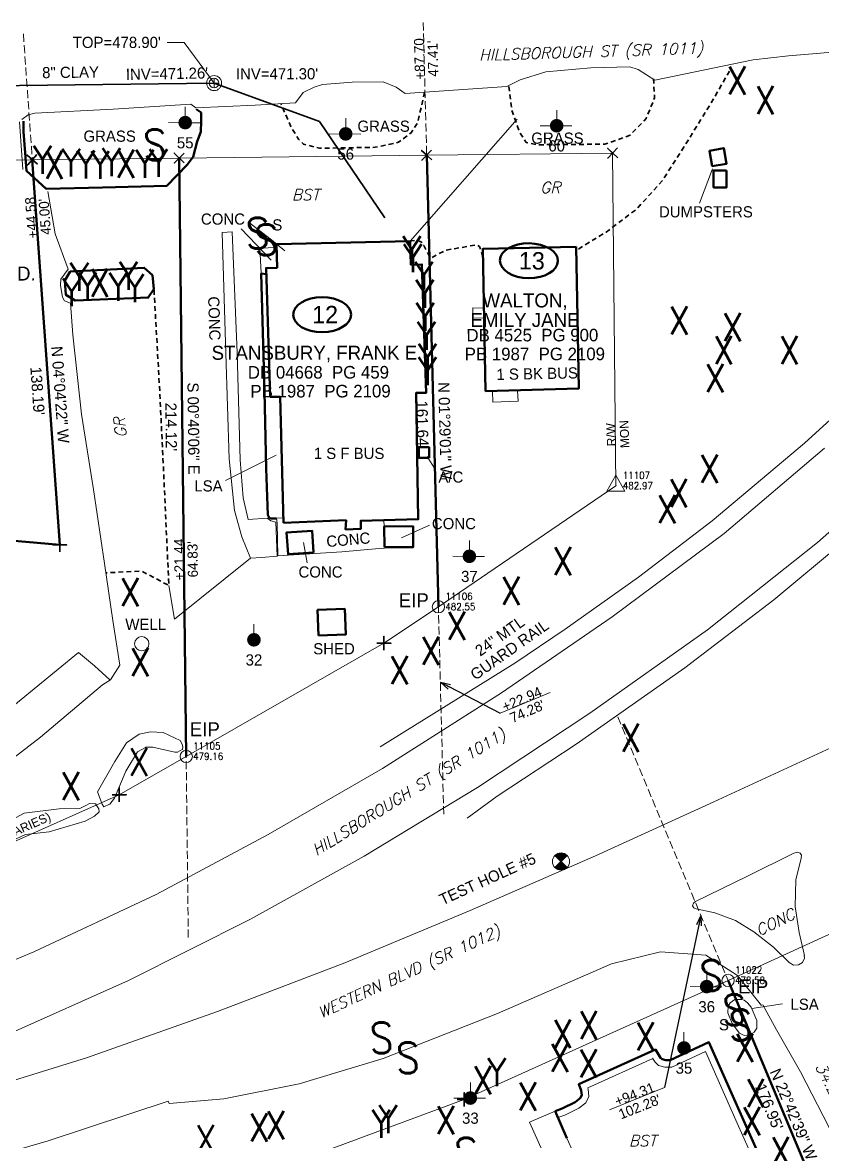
# Model space of a CAD drawing. Extents: x 2081991 to 2084654, y 739892 to 742657.
# Drawn here: x 2082990.1 to 2083276.4, y 740862.5 to 741263 of the extents above; entities that cross this region are included whole.
import ezdxf
from ezdxf.enums import TextEntityAlignment as Align

# ---------------------------------------------------------------- set-up
doc = ezdxf.new("R2010")
doc.units = 0
doc.header["$MEASUREMENT"] = 0
doc.linetypes.add('DGN Style 2', pattern=[2.872098, 1.723259, -1.148839])
doc.linetypes.add('DGN Style 3', pattern=[4.020938, 2.872099, -1.148839])
for name, color, linetype, lineweight in [('Exist Other Culture Area Outline', 30, 'Continuous', 13), ('Exist Other Culture Well CELL', 30, 'Continuous', 13), ('Exist Other Culture Well Text', 30, 'Continuous', 13), ('Exist Property Corner CELL', 6, 'Continuous', 30), ('Exist Property Deed Book Text', 6, 'Continuous', 40), ('Exist Property Iron Pin CELL', 6, 'Continuous', 13), ('Exist Property Iron Pin Cogo Elevation', 6, 'Continuous', 0), ('Exist Property Iron Pin Cogo Number', 6, 'Continuous', 0), ('Exist Property Iron Pin Text', 6, 'Continuous', 13), ('Exist Property Line', 6, 'Continuous', 40), ('Exist Property Line Text', 6, 'Continuous', 13), ('Exist Property Owner Text', 6, 'Continuous', 40), ('Exist Property Tie Line', 7, 'DGN Style 3', 13), ('Exist Right of Way Line', 6, 'Continuous', 13), ('Exist Right of Way Line Text', 6, 'Continuous', 13), ('Exist Right of Way Monument CELL', 6, 'Continuous', 13), ('Exist Right of Way Monument Cogo Elevation', 6, 'Continuous', 0), ('Exist Right of Way Monument Cogo Number', 6, 'Continuous', 0), ('Exist Right of Way Monument Text', 6, 'Continuous', 13), ('Exist Roads EOP', 2, 'Continuous', 13), ('Exist Roads Soil', 2, 'DGN Style 2', 30), ('Exist Structure Minor Paved Ditch or Gutter', 30, 'Continuous', 13), ('Exist Structure Minor Paved Ditch or Gutter Text', 30, 'Continuous', 13), ('Exist Utilities Power Joint Use Telephone CELL', 1, 'Continuous', 13), ('Exist Utilities Power Joint Use Telephone Text Tag Number', 1, 'Continuous', 13), ('Exist Utilities Power Pole CELL', 1, 'Continuous', 13), ('Exist Utilities Power Pole Text Tag Number', 1, 'Continuous', 13), ('Exist Utilities Sanitary Sewer Manhole CELL', 3, 'Continuous', 13), ('Exist Utilities Sanitary Sewer Manhole Top Elevation', 3, 'Continuous', 13), ('Exist Utilities Sanitary Sewer UG Line', 3, 'Continuous', 30), ('Exist Utilities Sanitary Sewer UG Line Invert Elevation', 3, 'Continuous', 13), ('Exist Utilities Sanitary Sewer UG Line Text', 3, 'Continuous', 13), ('Exist Utilities Water Test Hole SUE CELL', 5, 'Continuous', 13), ('Exist Utilities Water UG Line SUE', 5, 'Continuous', 13), ('Old_Level_11', 7, 'Continuous', 0), ('Old_Level_23', 7, 'Continuous', 0), ('Old_Level_26', 7, 'Continuous', 0), ('Old_Level_28', 7, 'Continuous', 0), ('Old_Level_28 (Construction)', 7, 'Continuous', 0), ('Old_Level_3', 7, 'Continuous', 0), ('Old_Level_31', 7, 'Continuous', 0), ('Old_Level_5', 7, 'Continuous', 0), ('Old_Level_7', 7, 'Continuous', 0), ('Old_Level_8', 7, 'Continuous', 0), ('Old_Level_9', 7, 'Continuous', 0)]:
    doc.layers.add(name, color=color, linetype=linetype, lineweight=lineweight)
doc.styles.add('Style-ITALICS', font='ITALICS.shx')
doc.styles.add('Style-STANDARD', font='STANDARD.shx')
doc.styles.add('Style-WORKING', font='WORKING.shx')
doc.dimstyles.get("Standard").update_dxf_attribs({"dimtxt": 0.18, "dimasz": 0.18, "dimexe": 0.18, "dimexo": 0.0625, "dimgap": 0.09, "dimtad": 0, "dimtih": 1, "dimtoh": 1, "dimdec": 4, "dimzin": 0, "dimdsep": 46, "dimtxsty": 'Standard', "dimcen": 0.09, "dimadec": 0, "dimazin": 0, "dimtfac": 1, "dimtdec": 4, "dimtofl": 0, "dimtmove": 0, "dimatfit": 3, "dimfxl": 1, "dimtolj": 1, "dimtzin": 0, "dimarcsym": 0})

# ---------------------------------------------------------------- blocks, each defined once
blk = doc.blocks.new('EXIST PROPERTY CORNER')
at = {"layer": 'Exist Property Corner CELL', "flags": 128}
blk.add_lwpolyline([(-0.05, 0), (0.05, 0), (0, 0), (0, 0.05), (0, -0.05)], dxfattribs=at)
at = {"layer": 'Exist Property Corner CELL'}
blk.add_point((0, 0), dxfattribs=at)
blk = doc.blocks.new('EXIST PROPERTY IRON PIN_1')
at = {"layer": 'Exist Property Iron Pin CELL'}
for radius in [0.0441, 0.00141]:
    blk.add_circle((0, 0), radius, dxfattribs=at)
blk = doc.blocks.new('EXIST RIGHT OF WAY MONUMENT_1')
at = {"layer": 'Exist Right of Way Monument CELL', "flags": 128}
blk.add_lwpolyline([(-0.064975, -0.037776), (0.000008, 0.075), (0.064958, -0.037797), (-0.064975, -0.037776)], close=True, dxfattribs=at)
at = {"layer": 'Exist Right of Way Monument CELL'}
blk.add_point((0, 0), dxfattribs=at)
blk = doc.blocks.new('EXIST OTHER CULTURE WELL')
at = {"color": 0, "linetype": 'ByBlock', "lineweight": -2}
blk.add_circle((0.000091, 0.000096), 0.051172, dxfattribs=at)
blk = doc.blocks.new('EXIST UTILITIES POWER JOINT USE TELEPHONE')
at = {"layer": 'Exist Utilities Power Joint Use Telephone CELL'}
h = blk.add_hatch(color=256, dxfattribs=at)
edge = h.paths.add_edge_path()
edge.add_arc((0.000024, 0.000125), 0.049003, 0, 360)
at = {"layer": 'Exist Utilities Power Joint Use Telephone CELL', "flags": 128}
blk.add_lwpolyline([(-0.11875, 0), (0.108, -0.00075), (0, -0.000393), (0, 0.1125)], dxfattribs=at)
at = {"layer": 'Exist Utilities Power Joint Use Telephone CELL'}
blk.add_point((0, 0), dxfattribs=at)
at = {"layer": 'Exist Utilities Power Joint Use Telephone Text Tag Number', "style": 'Style-WORKING'}
blk.add_attdef('pole number', text='', height=0.08, dxfattribs=at).set_placement((0, -0.144), align=Align.MIDDLE_CENTER)
blk = doc.blocks.new('EXIST UTILITIES POWER POLE')
at = {"layer": 'Exist Utilities Power Pole CELL'}
h = blk.add_hatch(color=256, dxfattribs=at)
edge = h.paths.add_edge_path()
edge.add_arc((0, 0), 0.049, 0, 360)
blk.add_line((0, 0), (0, 0.1125), dxfattribs=at)
blk.add_point((0, 0), dxfattribs=at)
at = {"layer": 'Exist Utilities Power Pole Text Tag Number', "style": 'Style-WORKING'}
blk.add_attdef('pole number', text='', height=0.08, dxfattribs=at).set_placement((0, -0.144), align=Align.MIDDLE_CENTER)
blk = doc.blocks.new('EXIST UTILITIES SANITARY SEWER MANHOLE')
at = {"color": 0, "linetype": 'ByBlock', "lineweight": -2, "flags": 128}
blk.add_lwpolyline([(0, 0.03425), (0, -0.03425), (0, 0), (0.03425, 0), (-0.03425, 0)], dxfattribs=at)
at = {"color": 0, "linetype": 'ByBlock', "lineweight": -2}
for radius in [0.05389, 0.03425]:
    blk.add_circle((0, 0), radius, dxfattribs=at)
blk = doc.blocks.new('TerminatorOpen_0.5')
at = {"color": 0, "linetype": 'ByBlock', "lineweight": -2}
for q in [(-1, 0.25), (-1, 0), (-1, -0.25)]:
    blk.add_line((0, 0), q, dxfattribs=at)
blk = doc.blocks.new('EXIST UTILITIES WATER TEST HOLE SUE')
at = {"linetype": 'ByBlock', "lineweight": -2}
for points in [[(0.0435, 0.0435, 0.415896), (-0.0438, 0.0433), (0.0001, 0), (0.0001, 0), (0.0435, 0.0435)], [(-0.0434, -0.0436, 0.415903), (0.0439, -0.0431), (0.0435, -0.0428), (0.0001, -0.0001)]]:
    blk.add_hatch(color=0, dxfattribs=at).paths.add_polyline_path(points)
at = {"color": 0, "linetype": 'ByBlock', "lineweight": -2, "flags": 128}
blk.add_lwpolyline([(-0.0434, -0.0436), (0.0435, 0.0435), (0.0001, -0.0001), (0.0435, -0.0428), (-0.044, 0.0435)], dxfattribs=at)
at = {"color": 0, "linetype": 'ByBlock', "lineweight": -2}
blk.add_circle((0, 0), 0.0615, dxfattribs=at)
blk = doc.blocks.new('EXIST PROPERTY CORNER_1')
at = {"layer": 'Exist Property Corner CELL', "flags": 128}
blk.add_lwpolyline([(-0.05, 0), (0.05, 0), (0, 0), (0, 0.05), (0, -0.05)], dxfattribs=at)
at = {"layer": 'Exist Property Corner CELL'}
blk.add_point((0, 0), dxfattribs=at)
blk = doc.blocks.new('Exist Property Owner Number Topo_26')
at = {"layer": 'Exist Property Owner Text', "color": 6}
blk.add_ellipse((0, 0), major_axis=(10.375, 0), ratio=0.6024096386, dxfattribs=at)
at = {"layer": 'Exist Property Owner Text', "color": 6, "style": 'Style-WORKING'}
blk.add_text('13', height=6.25, dxfattribs=at).set_placement((1.057644, 0), align=Align.MIDDLE_CENTER)
blk = doc.blocks.new('Exist Property Owner Number Topo_27')
at = {"layer": 'Exist Property Owner Text', "color": 6}
blk.add_ellipse((0, 0), major_axis=(10.375, 0), ratio=0.6024096386, dxfattribs=at)
at = {"layer": 'Exist Property Owner Text', "color": 6, "style": 'Style-WORKING'}
blk.add_text('12', height=6.25, dxfattribs=at).set_placement((1.057644, 0), align=Align.MIDDLE_CENTER)

msp = doc.modelspace()

# ---------------------------------------------------------------- linework, layer by layer
at = {"layer": 'Exist Other Culture Area Outline', "ltscale": 49.9999, "flags": 128}
for points in [[(2082907.312211, 740954.548163), (2082928.155423, 740970.421832), (2082980.930353, 741013.7093), (2083010.137217, 741037.532605)], [(2083010.137217, 741037.532605), (2083015.896202, 741032.764741), (2083021.349454, 741027.778351)]]:
    msp.add_lwpolyline(points, dxfattribs=at)
at = {"layer": 'Exist Property Line', "ltscale": 50}
for p, q in [((2083138.918, 741053.8906), (2083134.733274, 741215.472008)), ((2083003.460206, 741076.000344), (2082993.645242, 741213.843618)), ((2083046.195398, 741214.445435), (2083048.693, 741000.3399)), ((2082813.9118, 741092.9452), (2083003.460206, 741076.000344)), ((2083310.871914, 740756.977987), (2083242.554, 740920.2097))]:
    msp.add_line(p, q, dxfattribs=at)
at = {"layer": 'Exist Property Tie Line'}
for p, q in [((2083133.502936, 741262.978031), (2083134.730489, 741215.579528)), ((2082990.441695, 741258.834853), (2082993.63759, 741213.951082)), ((2083140.841216, 740979.63105), (2083138.918, 741053.8906)), ((2083203.066305, 741014.557489), (2083242.554, 740920.2097)), ((2083049.449208, 740935.514354), (2083048.693, 741000.3399))]:
    msp.add_line(p, q, dxfattribs=at)
at = {"layer": 'Exist Property Tie Line', "linetype": 'Continuous'}
for p, q in [((2083161.01633, 741015.841179), (2083178.907607, 741023.194988)), ((2083200.124031, 740873.847695), (2083219.851199, 740881.90842))]:
    msp.add_line(p, q, dxfattribs=at)
at = {"layer": 'Exist Right of Way Line', "ltscale": 50}
for p, q in [((2083134.731736, 741215.47199), (2083046.195391, 741214.445435)), ((2083201.257359, 741216.233858), (2083134.731721, 741215.47199)), ((2083202.406, 741097.1769), (2083201.257165, 741216.233856)), ((2083046.195376, 741214.445435), (2082982.039, 741213.7107)), ((2083138.918, 741053.8906), (2083202.406, 741097.1769)), ((2083119.430683, 741040.845784), (2083138.918, 741053.8906)), ((2083048.693, 741000.3399), (2083119.430683, 741040.845784)), ((2083024.729108, 740986.655344), (2083048.693, 741000.3399)), ((2082942.048884, 740949.708164), (2083024.729108, 740986.655344))]:
    msp.add_line(p, q, dxfattribs=at)
at = {"layer": 'Exist Right of Way Line', "ltscale": 50, "flags": 128}
for points in [[(2083242.554, 740920.2097), (2083650.022, 741106.4458)], [(2083038.731, 740837.0748), (2083148.162711, 740877.568223), (2083242.554, 740920.2097)]]:
    msp.add_lwpolyline(points, dxfattribs=at)
at = {"layer": 'Exist Roads EOP', "ltscale": 50, "flags": 128}
for points in [[(2083311.111715, 741254.906958), (2083264.204025, 741250.976072), (2083251.534158, 741249.612145), (2083216.321485, 741242.313965), (2083210.445628, 741246.097146), (2083207.450435, 741247.132135), (2083193.424958, 741246.769981), (2083177.371681, 741245.297549), (2083168.232878, 741242.375943), (2083163.388886, 741240.009865), (2083127.024303, 741237.481931), (2083123.816848, 741239.821818), (2083119.134965, 741241.668621), (2083108.07662, 741241.619629), (2083097.505472, 741240.740567), (2083094.537513, 741239.745392), (2083090.593509, 741237.832226), (2083087.84871, 741234.225866), (2083073.316384, 741233.379012), (2083052.090105, 741232.418361), (2083050.385087, 741233.707337), (2083022.610786, 741231.976957), (2082994.502794, 741230.498249), (2082992.213383, 741229.929305), (2082989.849722, 741228.179011)], [(2082763.977029, 740857.150574), (2082812.765914, 740868.663235), (2082857.880844, 740881.17814), (2082900.807581, 740894.284999), (2082947.917056, 740911.159852), (2082994.233523, 740930.408132), (2083037.917227, 740950.971283), (2083078.063729, 740972.446113), (2083118.867972, 740996.067803), (2083161.508807, 741023.086131), (2083201.147855, 741050.282477), (2083241.182641, 741080.149471), (2083277.109969, 741110.647363)], [(2083312.147119, 741110.094788), (2083274.527293, 741076.877815), (2083235.228177, 741045.678196), (2083193.065969, 741015.768309), (2083152.918664, 740989.229777), (2083112.348337, 740964.62495), (2083071.731189, 740942.173741), (2083028.025618, 740920.213385), (2082984.309145, 740900.611257), (2082939.178884, 740882.80403), (2082922.208736, 740876.38375), (2082919.530492, 740873.579906), (2082918.688542, 740870.105472), (2082919.893734, 740867.963466), (2082922.706283, 740866.82736), (2082966.3456, 740878.073331), (2083013.069415, 740892.4794), (2083059.904599, 740909.047547), (2083105.436825, 740926.537377), (2083150.317422, 740945.23864), (2083195.129415, 740964.783434), (2083237.514512, 740984.122604), (2083279.359075, 741003.458723)], [(2083269.849351, 740929.161642), (2083267.975453, 740937.395092), (2083266.538252, 740946.70269), (2083266.843377, 740956.183201), (2083268.647739, 740963.958837), (2083268.779671, 740965.022666), (2083268.325202, 740965.678164), (2083267.360346, 740966.074243), (2083266.029198, 740965.717113), (2083249.530315, 740957.538843), (2083230.889425, 740948.433253), (2083230.158124, 740947.829977), (2083229.853454, 740946.944419), (2083230.358555, 740946.141926), (2083231.154833, 740945.849112), (2083237.879531, 740944.374721), (2083245.212706, 740941.626249), (2083251.805364, 740937.61522), (2083258.758827, 740932.151512), (2083264.440998, 740926.602124), (2083265.938956, 740925.692608), (2083267.760028, 740925.739597), (2083269.145912, 740926.650646), (2083269.864035, 740928.129003), (2083269.78054, 740929.190858)], [(2083254.486323, 740911.257608), (2083245.900104, 740921.966977), (2083234.657253, 740929.272878), (2083218.394528, 740930.399637), (2083200.880682, 740926.112657), (2083160.088911, 740908.376753), (2083119.126689, 740892.211178), (2083089.076829, 740883.226503), (2083062.170094, 740877.867568), (2083042.597446, 740876.220892), (2083042.202358, 740877.059315), (2082999.347435, 740862.792371), (2082954.15816, 740849.740146)]]:
    msp.add_lwpolyline(points, dxfattribs=at)
at = {"layer": 'Exist Roads EOP', "ltscale": 49.9999, "flags": 128}
msp.add_lwpolyline([(2083042.49989, 741061.505939), (2083044.565223, 741049.400913), (2083071.739641, 741071.240671)], dxfattribs=at)
at = {"layer": 'Exist Roads Soil', "flags": 128}
msp.add_lwpolyline([(2083037.197256, 741167.236631), (2083039.29943, 741129.664912), (2083040.799416, 741098.316447), (2083042.49989, 741061.505939), (2083032.790678, 741066.6531), (2083020.192958, 741066.067068)], dxfattribs=at)
at = {"layer": 'Exist Structure Minor Paved Ditch or Gutter', "ltscale": 50, "flags": 128}
msp.add_lwpolyline([(2083061.530179, 741187.848926), (2083062.919143, 741144.527652), (2083064.082569, 741106.867002), (2083065.930434, 741088.352913), (2083068.637834, 741078.929851), (2083071.739641, 741071.240671), (2083075.642581, 741071.538477), (2083081.224141, 741071.954408), (2083080.738706, 741084.115004), (2083079.029241, 741084.696328), (2083077.621111, 741085.594297), (2083070.890325, 741085.063651), (2083069.112614, 741092.916509), (2083068.047509, 741106.437272), (2083066.907486, 741144.752365), (2083065.127963, 741188.026377), (2083061.530179, 741187.848926)], dxfattribs=at)
at = {"layer": 'Exist Structure Minor Paved Ditch or Gutter', "ltscale": 49.9999, "flags": 128}
for points in [[(2083079.142485, 741177.908349), (2083068.339198, 741189.143768)], [(2083080.871011, 741108.119113), (2083062.721488, 741099.044352)]]:
    msp.add_lwpolyline(points, dxfattribs=at)
at = {"layer": 'Exist Utilities Sanitary Sewer Manhole Top Elevation', "ltscale": 50, "flags": 128}
msp.add_lwpolyline([(2083058.6699, 741241.2664), (2083047.9344, 741255.8168), (2083041.9344, 741255.8168)], dxfattribs=at)
at = {"layer": 'Exist Utilities Sanitary Sewer UG Line', "ltscale": 50, "flags": 128}
for points in [[(2082035.3782, 740911.5738), (2082420.0374, 740844.2207), (2082531.6725, 740856.144), (2082725.7284, 741044.1176), (2082929.3546, 741239.704), (2083058.6699, 741241.2664)], [(2083058.6699, 741241.2664), (2083096.385537, 741227.523683), (2083119.799529, 741193.060391)]]:
    msp.add_lwpolyline(points, dxfattribs=at)
at = {"layer": 'Old_Level_11', "color": 3, "linetype": 'Continuous', "lineweight": 13, "ltscale": 49.9999, "flags": 128}
msp.add_lwpolyline([(2083016.935528, 740987.724787), (2083023.192015, 740998.519515), (2083027.386507, 741005.224252), (2083031.898748, 741008.320746), (2083035.88999, 741009.137494), (2083040.486981, 741008.873494), (2083046.496469, 741006.08825), (2083047.263467, 741004.719503), (2083047.459717, 741003.693755), (2083047.350467, 741002.875006), (2083047.278467, 741002.834756), (2083045.549471, 741001.866008), (2083044.627222, 741001.822509), (2083036.704238, 741003.630255), (2083034.225743, 741003.661255), (2083034.081743, 741003.580505), (2083031.272249, 741002.006008), (2083027.127007, 740995.045022), (2083023.031516, 740985.461291), (2083021.395019, 740983.313796), (2083021.251019, 740983.233046), (2083019.225273, 740982.287298), (2083018.588024, 740983.255296), (2083016.935528, 740987.724787)], close=True, dxfattribs=at)
msp.add_lwpolyline([(2082978.096105, 740973.249566), (2082990.75208, 740980.057302), (2083003.210305, 740981.643049), (2083010.67754, 740981.662299), (2083012.766536, 740982.833047), (2083014.103533, 740983.487545), (2083016.253529, 740983.367045), (2083017.406777, 740981.646799), (2083017.531027, 740980.580551), (2083015.90903, 740978.914304), (2083012.514537, 740977.201558), (2082999.679312, 740973.416815), (2082991.220829, 740972.463567), (2082986.120589, 740970.078822)], dxfattribs=at)
at = {"layer": 'Old_Level_28', "color": 30, "linetype": 'Continuous', "lineweight": 13, "ltscale": 49.9999, "flags": 128}
for points in [[(2083237.035685, 741210.617026), (2083232.341416, 741198.329679)], [(2083134.961542, 741107.623297), (2083137.868286, 741102.895806)], [(2083125.67331, 741078.596105), (2083135.76879, 741083.035596)], [(2083090.64513, 741076.912358), (2083092.021878, 741069.564373)], [(2083251.078228, 740910.198015), (2083262.002762, 740911.878712)]]:
    msp.add_lwpolyline(points, dxfattribs=at)
at = {"layer": 'Old_Level_3', "color": 2, "linetype": 'Continuous', "lineweight": 13, "ltscale": 49.9999}
for p, q in [((2083128.844804, 741184.707893), (2083167.132477, 741228.320056)), ((2083018.751774, 741025.97796), (2083021.593268, 741027.724957)), ((2083187.091187, 740858.794545), (2083184.917442, 740863.707535))]:
    msp.add_line(p, q, dxfattribs=at)
at = {"layer": 'Old_Level_3', "color": 2, "linetype": 'Continuous', "lineweight": 40, "ltscale": 49.9999}
msp.add_line((2083184.917442, 740863.707535), (2083180.6597, 740873.462015), dxfattribs=at)
at = {"layer": 'Old_Level_3', "color": 2, "linetype": 'DGN Style 2', "lineweight": 30, "flags": 128}
for points in [[(2083215.89688, 741242.808777), (2083216.261879, 741235.92404), (2083213.208885, 741228.533805), (2083207.535897, 741222.609817), (2083198.444165, 741219.408323), (2083174.422963, 741219.200074), (2083170.353471, 741220.043322), (2083168.046976, 741223.483815), (2083165.226231, 741231.558299), (2083164.028655, 741240.322364)], [(2083243.125075, 741245.571521), (2083237.421337, 741235.664791), (2083228.148355, 741220.624071), (2083219.025124, 741206.32985), (2083209.854642, 741196.17412), (2083198.928414, 741187.969136), (2083189.116933, 741181.997898), (2083188.612684, 741181.715149)], [(2083133.973485, 741237.965013), (2083131.499549, 741227.047308), (2083129.010554, 741223.380815), (2083124.691562, 741220.108572), (2083116.348579, 741218.273326), (2083096.362369, 741217.959326), (2083090.63838, 741219.390073), (2083088.891384, 741221.15632), (2083086.163639, 741225.686061), (2083082.576659, 741233.918643)], [(2083154.863502, 741179.118654), (2083153.662754, 741182.766147), (2083152.898756, 741183.284646), (2083152.561507, 741183.379645), (2083141.524279, 741181.454399), (2083136.184539, 741178.651655), (2083135.65979, 741179.588153), (2083134.771792, 741181.1729), (2083133.681794, 741183.117896), (2083132.730546, 741184.478143), (2083131.453549, 741184.898392), (2083131.116299, 741184.993392), (2083129.312303, 741184.834392)]]:
    msp.add_lwpolyline(points, dxfattribs=at)
at = {"layer": 'Old_Level_3', "color": 2, "linetype": 'Continuous', "lineweight": 40, "ltscale": 49.9999, "flags": 128}
for points in [[(2082990.484331, 741227.602557), (2082990.503331, 741223.798315), (2082991.132579, 741216.28683), (2082991.573829, 741209.843592), (2082998.569315, 741203.434355), (2083018.717274, 741203.926104), (2083041.724228, 741204.552353), (2083049.007214, 741211.978588), (2083051.184459, 741214.900582), (2083052.576707, 741220.375821), (2083053.971204, 741223.857064), (2083054.066704, 741227.666557), (2083054.035454, 741230.759551)], [(2083054.035454, 741230.759551), (2083052.235707, 741231.981298)], [(2083035.280491, 741164.573183), (2083008.936794, 741163.441935), (2083005.5843, 741165.538931), (2083005.268801, 741170.663171), (2083007.190297, 741173.822165), (2083033.669494, 741175.218662), (2083036.606988, 741172.510417), (2083037.066488, 741167.467177), (2083035.136491, 741164.492433), (2083035.136491, 741164.492433)], [(2083283.685744, 740790.199932), (2083274.617512, 740811.19689), (2083265.076782, 740832.023598), (2083258.266795, 740847.470567), (2083248.081315, 740870.208022), (2083235.73159, 740898.074716), (2083221.875618, 740891.635479), (2083220.267371, 740891.633729), (2083218.954624, 740892.033728), (2083218.375125, 740892.560977), (2083217.693126, 740893.693475), (2083216.555879, 740895.469971), (2083189.154433, 740883.049746), (2083190.057182, 740880.763251), (2083190.187431, 740879.179504), (2083189.650182, 740878.026506), (2083187.850686, 740876.592259), (2083183.150945, 740874.337263), (2083180.6597, 740873.462015)]]:
    msp.add_lwpolyline(points, dxfattribs=at)
at = {"layer": 'Old_Level_3', "color": 2, "linetype": 'Continuous', "lineweight": 13, "ltscale": 49.9999, "flags": 128}
for points in [[(2082989.093833, 741227.438307), (2082990.267331, 741210.394591), (2082990.274331, 741210.382341)], [(2082999.183313, 741202.422607), (2083001.830808, 741187.320388), (2083006.446049, 741174.646163)], [(2083007.362547, 741162.551187), (2083005.193801, 741163.380685), (2083004.467303, 741164.677433), (2083003.712804, 741168.820925), (2083003.843054, 741171.14292), (2083006.446049, 741174.646163)], [(2083007.389797, 741162.551437), (2083007.362547, 741162.551187)], [(2083021.593268, 741027.724957), (2083024.966512, 741033.022946), (2083022.478017, 741048.950914), (2083019.443273, 741069.400623), (2083015.536781, 741095.798321), (2083011.194789, 741122.804267), (2083008.155045, 741151.20221), (2083007.362547, 741162.551187)], [(2083018.751774, 741025.97796), (2082996.531569, 741007.244498), (2082978.695854, 740993.463775)], [(2083254.87572, 740911.527006), (2083254.936302, 740911.439439), (2083259.885792, 740902.522457), (2083268.466525, 740887.547237), (2083276.589508, 740871.700019), (2083285.91199, 740853.543305), (2083296.214719, 740833.806095), (2083306.679948, 740814.538633), (2083314.537433, 740800.009912), (2083316.563179, 740795.465671), (2083316.360429, 740793.884924)], [(2083281.390499, 740789.208934), (2083272.333267, 740810.180642), (2083262.796536, 740830.9986), (2083255.9823, 740846.455319), (2083245.79782, 740869.190524), (2083234.477093, 740894.734973), (2083222.429367, 740889.135984), (2083219.896372, 740889.133234), (2083217.688126, 740889.806233), (2083216.422129, 740890.95798), (2083215.569131, 740892.374477), (2083215.61713, 740892.299728), (2083192.353427, 740881.754999), (2083192.518427, 740881.336999), (2083192.733426, 740878.724255), (2083191.667928, 740876.437759), (2083189.187433, 740874.460763), (2083184.108943, 740872.024018), (2083181.672948, 740871.16802)]]:
    msp.add_lwpolyline(points, dxfattribs=at)
at = {"layer": 'Old_Level_5', "color": 30, "linetype": 'Continuous', "lineweight": 40, "flags": 128}
msp.add_lwpolyline([(2083080.83065, 741085.530591), (2083078.873904, 741085.475341), (2083078.375155, 741085.85859), (2083078.092655, 741086.362839), (2083077.931156, 741086.650839), (2083077.292407, 741103.331556), (2083076.693908, 741130.9205), (2083075.480661, 741173.120916), (2083077.302157, 741172.911166)], dxfattribs=at)
at = {"layer": 'Old_Level_7', "color": 30, "linetype": 'Continuous', "lineweight": 13, "ltscale": 49.9999, "flags": 128}
for points in [[(2083418.599224, 741215.222332), (2083404.972252, 741197.647367), (2083394.045524, 741180.827901), (2083388.767534, 741174.367913), (2083355.76635, 741142.717727), (2083313.746434, 741103.174056), (2083283.884994, 741077.069608), (2083258.872294, 741056.33265), (2083227.110857, 741032.098198), (2083188.214685, 741004.717253), (2083159.921742, 740986.11804), (2083149.162513, 740978.290306)], [(2083118.125325, 741003.778755), (2083166.292229, 741033.703945), (2083184.278193, 741045.86517), (2083210.501891, 741064.440883), (2083236.872088, 741084.613343), (2083269.943772, 741112.421787), (2083296.531969, 741136.597489), (2083329.302903, 741167.645177), (2083353.248605, 741190.624131), (2083366.447579, 741202.374607), (2083377.955056, 741213.934584)]]:
    msp.add_lwpolyline(points, dxfattribs=at)
at = {"layer": 'Old_Level_8', "color": 30, "linetype": 'Continuous', "lineweight": 13, "ltscale": 49.9999}
msp.add_line((2083119.458823, 741084.892092), (2083119.549073, 741082.612847), dxfattribs=at)
at = {"layer": 'Old_Level_8', "color": 30, "linetype": 'Continuous', "lineweight": 40, "flags": 128}
for points in [[(2083236.880338, 741211.498089), (2083235.88959, 741217.068078), (2083241.01133, 741217.977826), (2083242.002078, 741212.407837), (2083236.880338, 741211.498089)], [(2083241.979078, 741210.000842), (2083237.388837, 741210.029842), (2083237.349337, 741203.904354), (2083241.939578, 741203.875354), (2083241.979078, 741210.000842)], [(2083083.515645, 741083.890844), (2083082.280897, 741129.034504), (2083078.750154, 741129.051504), (2083077.268907, 741175.054412), (2083081.225649, 741175.218662), (2083081.0359, 741183.622145), (2083128.844804, 741184.707893), (2083129.104303, 741176.28491), (2083133.042796, 741176.378659), (2083134.499043, 741130.420251), (2083131.01305, 741130.462001), (2083131.726048, 741085.202092), (2083111.120089, 741084.689093), (2083111.120589, 741081.755349), (2083105.6961, 741081.591099), (2083105.8836, 741084.820093), (2083083.515645, 741083.890844)], [(2083188.188435, 741182.631397), (2083189.135933, 741131.952248), (2083155.82925, 741131.08425), (2083154.801002, 741181.907648), (2083188.188435, 741182.631397)], [(2083135.59629, 741107.233298), (2083131.924048, 741107.219798), (2083131.909048, 741110.94154), (2083135.58129, 741110.95504), (2083135.59629, 741107.233298)], [(2083119.604322, 741075.165862), (2083119.545073, 741082.628347), (2083129.859302, 741082.710847), (2083129.918552, 741075.248362), (2083119.604322, 741075.165862)], [(2083094.257873, 741073.268116), (2083085.154391, 741072.660117), (2083084.638892, 741080.467601), (2083093.742374, 741081.0756), (2083094.257873, 741073.268116)], [(2083096.02712, 741043.590175), (2083095.70037, 741052.776407), (2083105.448351, 741053.129156), (2083105.7751, 741043.942924), (2083096.02712, 741043.590175)]]:
    msp.add_lwpolyline(points, close=True, dxfattribs=at)
at = {"layer": 'Old_Level_8', "color": 30, "linetype": 'Continuous', "lineweight": 13, "flags": 128}
for points in [[(2083071.355419, 741191.25263), (2083076.169409, 741187.560887), (2083079.258153, 741185.173892), (2083083.952394, 741181.27315)], [(2083248.915564, 740904.256454), (2083246.625818, 740909.694193)]]:
    msp.add_lwpolyline(points, dxfattribs=at)
at = {"layer": 'Old_Level_8', "color": 30, "linetype": 'Continuous', "lineweight": 13, "ltscale": 49.9999, "flags": 128}
for points in [[(2083075.471661, 741173.311916), (2083075.054162, 741182.165148), (2083080.9564, 741182.443397)], [(2083155.307751, 741157.162698), (2083151.277759, 741157.291698), (2083151.256509, 741160.87694), (2083155.235001, 741160.750941)], [(2083167.264477, 741131.18625), (2083167.508477, 741127.482257), (2083158.430495, 741127.128008), (2083158.253995, 741130.8735)], [(2083081.230149, 741083.783595), (2083081.03065, 741085.639841), (2083083.472145, 741085.715341)], [(2083081.230149, 741083.783595), (2083081.481149, 741072.166618), (2083104.411103, 741073.562115), (2083117.757076, 741074.745863), (2083125.196311, 741075.207862)], [(2083248.365565, 740913.177436), (2083249.520063, 740912.215188), (2083250.83331, 740910.631941), (2083252.795806, 740905.8627), (2083252.834056, 740903.091706), (2083251.920808, 740901.680709), (2083250.248061, 740900.696211), (2083248.299815, 740900.456461), (2083246.632568, 740901.32046), (2083244.065074, 740904.804203), (2083242.499077, 740908.612195), (2083242.606576, 740911.03894), (2083243.292075, 740912.180438), (2083245.028072, 740913.389685), (2083247.506567, 740913.358685), (2083248.368065, 740913.175186)], [(2083180.6597, 740873.462015), (2083171.535969, 740869.468773), (2083181.887198, 740846.351069)]]:
    msp.add_lwpolyline(points, dxfattribs=at)

# ---------------------------------------------------------------- block references
at = {"layer": 'Exist Other Culture Well CELL', "xscale": 49.9999, "yscale": 49.9999, "zscale": 49.9999}
msp.add_blockref('EXIST OTHER CULTURE WELL', (2083032.792381, 741040.662031), dxfattribs=at)
at = {"layer": 'Exist Property Corner CELL', "xscale": 50, "yscale": 50, "zscale": 50}
for p, rotation in [((2083134.733274, 741215.472008), 136.483652), ((2083201.257359, 741216.233858), 136.483652), ((2082993.645242, 741213.843618), 139.072908), ((2083046.195398, 741214.445435), 135.668446)]:
    msp.add_blockref('EXIST PROPERTY CORNER_1', p, dxfattribs=dict(at, rotation=rotation))
for p in [(2083003.460206, 741076.000344), (2083119.430683, 741040.845784), (2083024.729108, 740986.655344), (2083148.162711, 740877.568223)]:
    msp.add_blockref('EXIST PROPERTY CORNER', p, dxfattribs=at)
at = {"layer": 'Exist Property Iron Pin CELL', "xscale": 50, "yscale": 50, "zscale": 50}
for p in [(2083138.918, 741053.8906), (2083048.693, 741000.3399), (2083242.554, 740920.2097)]:
    msp.add_blockref('EXIST PROPERTY IRON PIN_1', p, dxfattribs=at)
at = {"layer": 'Exist Property Owner Text', "color": 6}
for name, p, rotation in [('Exist Property Owner Number Topo_26', (2083171.300269, 741177.697858), 359.395897), ('Exist Property Owner Number Topo_27', (2083097.326392, 741158.410499), 0.17582)]:
    msp.add_blockref(name, p, dxfattribs=dict(at, rotation=rotation))
at = {"layer": 'Exist Right of Way Monument CELL', "xscale": 50, "yscale": 50, "zscale": 50}
msp.add_blockref('EXIST RIGHT OF WAY MONUMENT_1', (2083202.406, 741097.1769), dxfattribs=at)
at = {"layer": 'Exist Utilities Power Joint Use Telephone CELL', "xscale": 50, "yscale": 50}
for p, values in [((2083048.3425, 741227.1102), {'pole number': '55'}), ((2083181.2373, 741225.9906), {'pole number': '60'}), ((2083105.7563, 741223.0803), {'pole number': '56'}), ((2083150.0118, 741071.9418), {'pole number': '37'}), ((2083234.9077, 740917.984), {'pole number': '36'}), ((2083150.3568, 740878.1131), {'pole number': '33'})]:
    msp.add_blockref('EXIST UTILITIES POWER JOINT USE TELEPHONE', p, dxfattribs=at).add_auto_attribs(values)
at = {"layer": 'Exist Utilities Power Pole CELL', "xscale": 50, "yscale": 50}
for p, values in [((2083072.9328, 741042.0656), {'pole number': '32'}), ((2083226.7769, 740896.0304), {'pole number': '35'})]:
    msp.add_blockref('EXIST UTILITIES POWER POLE', p, dxfattribs=at).add_auto_attribs(values)
at = {"layer": 'Exist Utilities Sanitary Sewer Manhole CELL', "xscale": 50, "yscale": 50, "zscale": 50}
msp.add_blockref('EXIST UTILITIES SANITARY SEWER MANHOLE', (2083058.6699, 741241.2664), dxfattribs=at)
at = {"layer": 'Exist Utilities Water Test Hole SUE CELL', "xscale": 50, "yscale": 50, "zscale": 50}
msp.add_blockref('EXIST UTILITIES WATER TEST HOLE SUE', (2083182.8059, 740962.7412), dxfattribs=at)

# ---------------------------------------------------------------- texts
at = {"layer": 'Exist Other Culture Well Text', "style": 'Style-WORKING'}
msp.add_text('WELL', height=3.999992, dxfattribs=at).set_placement((2083034.207845, 741047.58611), align=Align.MIDDLE_CENTER)
at = {"layer": 'Exist Property Deed Book Text', "style": 'Style-WORKING'}
for s, rotation, p in [('DB 4525  PG 900', 0.052034, (2083172.547964, 741148.841739)), ('PB 1987  PG 2109', 0.052034, (2083173.437713, 741142.092545)), ('DB 04668  PG 459', 0.044831, (2083096.000813, 741135.533235)), ('PB 1987  PG 2109', 0.044831, (2083096.766517, 741128.783832))]:
    msp.add_text(s, height=4.5, rotation=rotation, dxfattribs=at).set_placement(p, align=Align.CENTER)
at = {"layer": 'Exist Property Iron Pin Cogo Elevation', "style": 'Style-STANDARD'}
for s, p in [('482.55', (2083141.418, 741053.8906)), ('479.16', (2083051.193, 741000.3399)), ('478.58', (2083245.054, 740920.2097))]:
    msp.add_text(s, height=2.5, dxfattribs=at).set_placement(p, align=Align.MIDDLE_LEFT)
at = {"layer": 'Exist Property Iron Pin Cogo Number', "style": 'Style-STANDARD'}
for s, p in [('11106', (2083141.418, 741057.6406)), ('11105', (2083051.193, 741004.0899)), ('11022', (2083245.054, 740923.9597))]:
    msp.add_text(s, height=2.5, dxfattribs=at).set_placement(p, align=Align.MIDDLE_LEFT)
at = {"layer": 'Exist Property Iron Pin Text', "style": 'Style-WORKING'}
for p in [(2083130.098558, 741056.218654), (2083055.355949, 741010.070464), (2083251.537767, 740918.067374)]:
    msp.add_text('EIP', height=5, dxfattribs=at).set_placement(p, align=Align.MIDDLE_CENTER)
at = {"layer": 'Exist Property Line Text', "style": 'Style-WORKING'}
for s, rotation, p in [('N 04°04\'22" W', 274.072803, (2083003.639957, 741129.794894)), ("138.19'", 274.072803, (2082995.526211, 741131.107908)), ('S 00°40\'06" E', 270.668341, (2083051.324813, 741117.650319)), ('N 01°29\'01" W', 271.483547, (2083141.287959, 741116.881841)), ("214.12'", 270.668341, (2083043.317522, 741118.228684)), ("161.64'", 271.483547, (2083133.230393, 741119.000979)), ('N 22%%D42\'39" W', 292.710936, (2083265.951844, 740872.313614)), ("176.95'", 292.710936, (2083257.300797, 740874.943761))]:
    msp.add_text(s, height=4, rotation=rotation, dxfattribs=at).set_placement(p, align=Align.MIDDLE_CENTER)
at = {"layer": 'Exist Property Owner Text', "color": 6, "style": 'Style-WORKING'}
msp.add_text('CASTLEBURY, III, FRANK D.', height=5, rotation=0.060921, dxfattribs=at).set_placement((2082950.45696, 741170.581443), align=Align.CENTER)
at = {"layer": 'Exist Property Owner Text', "style": 'Style-WORKING'}
msp.add_text('STANSBURY, FRANK E.', height=5, rotation=0.044831, dxfattribs=at).set_placement((2083095.491023, 741142.282838), align=Align.CENTER)
at = {"layer": 'Exist Property Owner Text', "insert": (2083169.923601, 741153.922691), "char_height": 5, "attachment_point": 8, "rotation": 0.05202455, "line_spacing_factor": 0.84, "style": 'Style-WORKING'}
msp.add_mtext('WALTON,\\PEMILY JANE', dxfattribs=at)
at = {"layer": 'Exist Property Tie Line', "linetype": 'Continuous', "char_height": 3.6, "attachment_point": 5, "line_spacing_factor": 0.798413, "style": 'Style-WORKING'}
for s, insert, rotation in [("+87.70\\P47.41'", (2083134.54926, 741249.956536), 91.4835532), ("+44.58\\P45.00'", (2082995.742517, 741193.250474), 94.0728029), ("+21.44\\P64.83'", (2083048.638042, 741070.852095), 90.66831311), ("+22.94\\P74.28'", (2083169.756815, 741018.649496), 23.5364341), ("+94.31\\P102.28'", (2083210.033328, 740877.200882), 21.49094547)]:
    msp.add_mtext(s, dxfattribs=dict(at, insert=insert, rotation=rotation))
at = {"layer": 'Exist Right of Way Line Text', "style": 'Style-WORKING'}
msp.add_text('EXIST R/W (WIDTH VARIES)', height=3.2, rotation=24.078359, dxfattribs=at).set_placement((2082974.016114, 740967.498283), align=Align.MIDDLE_CENTER)
at = {"layer": 'Exist Right of Way Monument Cogo Elevation', "style": 'Style-STANDARD'}
msp.add_text('482.97', height=2.5, dxfattribs=at).set_placement((2083204.906, 741095.9269))
at = {"layer": 'Exist Right of Way Monument Cogo Number', "style": 'Style-STANDARD'}
msp.add_text('11107', height=2.5, dxfattribs=at).set_placement((2083204.906, 741100.9269), align=Align.MIDDLE_LEFT)
at = {"layer": 'Exist Right of Way Monument Text', "insert": (2083203.111101, 741115.556105), "char_height": 3.2, "attachment_point": 5, "rotation": 92.30723774, "line_spacing_factor": 0.9, "style": 'Style-WORKING'}
msp.add_mtext('R/W\\PMON\\P', dxfattribs=at)
at = {"layer": 'Exist Structure Minor Paved Ditch or Gutter Text', "style": 'Style-WORKING'}
msp.add_text('CONC', height=3.999992, rotation=271.769438, dxfattribs=at).set_placement((2083058.764118, 741157.075064), align=Align.MIDDLE_CENTER)
at = {"layer": 'Exist Utilities Sanitary Sewer Manhole Top Elevation', "style": 'Style-WORKING'}
msp.add_text("TOP=478.90'", height=4, dxfattribs=at).set_placement((2083023.867522, 741255.8168), align=Align.MIDDLE_CENTER)
at = {"layer": 'Exist Utilities Sanitary Sewer UG Line Invert Elevation', "style": 'Style-WORKING'}
msp.add_text("INV=471.26'", height=4, rotation=1.091236, dxfattribs=at).set_placement((2083041.812525, 741244.629191), align=Align.MIDDLE_CENTER)
msp.add_text("INV=471.30'", height=4, dxfattribs=at).set_placement((2083081.187816, 741244.589391), align=Align.MIDDLE_CENTER)
at = {"layer": 'Exist Utilities Sanitary Sewer UG Line Text', "style": 'Style-WORKING'}
msp.add_text('8" CLAY', height=4, rotation=0.692219, dxfattribs=at).set_placement((2083007.327663, 741245.119717), align=Align.MIDDLE_CENTER)
at = {"layer": 'Exist Utilities Water UG Line SUE', "linetype": 'Continuous', "lineweight": 0, "style": 'Style-WORKING'}
msp.add_text('TEST HOLE #5', height=4, rotation=24.388206, dxfattribs=at).set_placement((2083156.485675, 740956.505818), align=Align.MIDDLE_CENTER)
at = {"layer": 'Old_Level_11', "color": 3, "linetype": 'Continuous', "lineweight": 13, "style": 'Style-STANDARD'}
for s, p in [('X', (2083245.791393, 741242.168028)), ('X', (2083255.883122, 741235.138792)), ('Y', (2082997.305639, 741213.772835)), ('X', (2083001.516381, 741211.975088)), ('Y', (2083007.467369, 741212.788087)), ('Y', (2083012.823108, 741212.108838)), ('Y', (2083017.888348, 741211.948339)), ('Y', (2083021.93859, 741212.991086)), ('X', (2083027.13258, 741212.357588)), ('Y', (2083033.865816, 741212.382338)), ('Y', (2083038.750307, 741212.665837)), ('Y', (2083129.449125, 741181.515899)), ('Y', (2083129.723375, 741178.616405)), ('Y', (2083010.458363, 741171.935919)), ('X', (2083017.748599, 741169.750673)), ('Y', (2083028.035828, 741172.312168)), ('Y', (2083133.743617, 741172.364918)), ('Y', (2083007.631619, 741166.39893)), ('Y', (2083013.364357, 741168.452676)), ('Y', (2083024.389085, 741168.360176)), ('Y', (2083030.269824, 741167.838927)), ('Y', (2083134.042366, 741165.834181)), ('Y', (2083134.214116, 741157.672697)), ('X', (2083225.108184, 741156.27095)), ('X', (2083244.109646, 741153.950455)), ('Y', (2083134.611615, 741150.842711)), ('X', (2083240.987902, 741145.669721)), ('X', (2083264.464355, 741145.667471)), ('Y', (2083135.054364, 741142.997976)), ('Y', (2083134.985114, 741138.202486)), ('X', (2083237.944408, 741135.728991)), ('X', (2083235.889912, 741103.245556)), ('X', (2083224.877434, 741094.518823)), ('X', (2083220.783693, 741088.817335)), ('X', (2083183.395267, 741070.232622)), ('X', (2083028.656827, 741059.158144)), ('X', (2083165.002554, 741059.642143)), ('X', (2083145.518093, 741047.114418)), ('X', (2083136.254862, 741038.137436)), ('X', (2083032.20557, 741034.074444)), ('X', (2083124.971134, 741031.24645)), ('X', (2083207.713969, 741007.041248)), ('X', (2083031.82807, 740998.359766)), ('X', (2083007.449507, 740989.712024)), ('X', (2083192.675249, 740904.144954)), ('X', (2083183.390517, 740901.11921)), ('X', (2083212.977958, 740900.115212)), ('X', (2083248.528637, 740896.11247)), ('X', (2083182.319269, 740892.472977)), ('X', (2083192.656749, 740890.431982)), ('Y', (2083159.859314, 740887.407488)), ('X', (2083154.857574, 740884.467993)), ('X', (2083170.956042, 740878.650255)), ('X', (2083252.438129, 740879.844753)), ('Y', (2083120.913642, 740870.565021)), ('X', (2083141.591101, 740870.241022)), ('X', (2083251.043132, 740869.833773)), ('X', (2083074.837234, 740867.551777)), ('X', (2083080.729223, 740868.439526)), ('Y', (2083118.461647, 740868.859525)), ('X', (2083055.730773, 740863.471285)), ('X', (2083261.380861, 740859.156044))]:
    msp.add_text(s, height=9.99998, dxfattribs=at).set_placement(p, align=Align.MIDDLE_CENTER)
at = {"layer": 'Old_Level_23', "color": 7, "linetype": 'Continuous', "lineweight": 13, "style": 'Style-ITALICS'}
for s, rotation, p in [('HILLSBOROUGH ST (SR 1011)', 1.814592, (2083193.596316, 741252.551985)), ('HILLSBOROUGH ST (SR 1011)', 32.001236, (2083128.335766, 740987.663407)), ('WESTERN BLVD (SR 1012)', 24.851834, (2083128.42726, 740923.312048))]:
    msp.add_text(s, height=3.999992, rotation=rotation, dxfattribs=at).set_placement(p, align=Align.MIDDLE_CENTER)
at = {"layer": 'Old_Level_23', "color": 2, "linetype": 'Continuous', "lineweight": 13, "style": 'Style-ITALICS'}
for s, height, p in [('BST', 3.999992, (2083091.389639, 741201.32736)), ('GR', 3.999992, (2083178.971333, 741203.915855)), ('BST', 3.999993, (2083211.952113, 740862.855557))]:
    msp.add_text(s, height=height, dxfattribs=at).set_placement(p, align=Align.MIDDLE_CENTER)
for s, rotation, p in [('GR', 95.826475, (2083025.067445, 741117.927877)), ('CONC', 26.241344, (2083259.409461, 740941.025841)), ("34.2' BST", 297.379597, (2083281.410294, 740878.691742))]:
    msp.add_text(s, height=3.999992, rotation=rotation, dxfattribs=at).set_placement(p, align=Align.MIDDLE_CENTER)
at = {"layer": 'Old_Level_26', "color": 30, "linetype": 'Continuous', "lineweight": 13, "style": 'Style-WORKING'}
msp.add_text('1 S BK BUS', height=3.999991, rotation=1.159058, dxfattribs=at).set_placement((2083174.255124, 741137.310289), align=Align.MIDDLE_CENTER)
msp.add_text('1 S F BUS', height=3.999991, dxfattribs=at).set_placement((2083106.96544, 741108.761938), align=Align.MIDDLE_CENTER)
at = {"layer": 'Old_Level_28', "color": 30, "linetype": 'Continuous', "lineweight": 13, "style": 'Style-WORKING'}
for s, p in [('CONC', (2083061.848003, 741192.613495)), ('DUMPSTERS', (2083234.61997, 741195.210548)), ('S', (2083081.293022, 741190.535631)), ('LSA', (2083056.663707, 741097.141083)), ('A/C', (2083143.380588, 741100.303363)), ('CONC', (2083144.478338, 741083.647845)), ('SHED', (2083101.581518, 741038.871935)), ('LSA', (2083269.959244, 740911.681849)), ('S', (2083241.074453, 740904.344704))]:
    msp.add_text(s, height=3.999992, dxfattribs=at).set_placement(p, align=Align.MIDDLE_CENTER)
at = {"layer": 'Old_Level_28', "color": 30, "linetype": 'Continuous', "lineweight": 13, "insert": (2083162.64204, 741040.923991), "char_height": 3.999992, "attachment_point": 5, "rotation": 35.31208619, "line_spacing_factor": 0.9, "style": 'Style-WORKING'}
msp.add_mtext('24" MTL\\PGUARD RAIL\\P', dxfattribs=at)
at = {"layer": 'Old_Level_28 (Construction)', "color": 30, "linetype": 'Continuous', "lineweight": 13, "style": 'Style-WORKING'}
msp.add_text('CONC', height=3.999992, rotation=5.068719, dxfattribs=at).set_placement((2083106.694039, 741077.897504), align=Align.MIDDLE_CENTER)
msp.add_text('CONC', height=3.999992, dxfattribs=at).set_placement((2083096.754434, 741066.34988), align=Align.MIDDLE_CENTER)
at = {"layer": 'Old_Level_31', "color": 3, "linetype": 'Continuous', "lineweight": 13, "style": 'Style-WORKING'}
for p in [(2083119.335216, 741225.835702), (2083021.317417, 741222.269818), (2083181.522952, 741221.563884)]:
    msp.add_text('GRASS', height=3.999992, dxfattribs=at).set_placement(p, align=Align.MIDDLE_CENTER)
at = {"layer": 'Old_Level_8', "color": 30, "linetype": 'Continuous', "lineweight": 13, "style": 'Style-STANDARD'}
for p in [(2083037.444591, 741219.187324), (2083074.264017, 741187.560887), (2083077.352761, 741185.173892), (2083244.720427, 740909.694193), (2083247.010172, 740904.256453), (2083127.98691, 740892.515977)]:
    msp.add_text('S', height=10.999978, dxfattribs=at).set_placement(p, align=Align.MIDDLE_CENTER)
at = {"layer": 'Old_Level_9', "color": 1, "linetype": 'Continuous', "lineweight": 13, "style": 'Style-STANDARD'}
for p in [(2083236.546193, 740921.938168), (2083118.579929, 740899.640213), (2083148.841618, 740858.340045)]:
    msp.add_text('S', height=10.999978, dxfattribs=at).set_placement(p, align=Align.MIDDLE_CENTER)

# ---------------------------------------------------------------- leaders
at = {"layer": 'Exist Property Tie Line', "linetype": 'Continuous'}
for points in [[(2083139.636098, 741026.914167), (2083161.01633, 741015.841179)], [(2083232.84452, 740943.390651), (2083219.851199, 740881.90842)]]:
    msp.add_leader(points, dimstyle='Standard', override={"dimtxt": 3.6, "dimasz": 3.6, "dimgap": 0, "dimtxsty": 'Style-WORKING', "dimldrblk": 'TerminatorOpen_0.5'}, dxfattribs=at)

doc.saveas('drawing.dxf')
